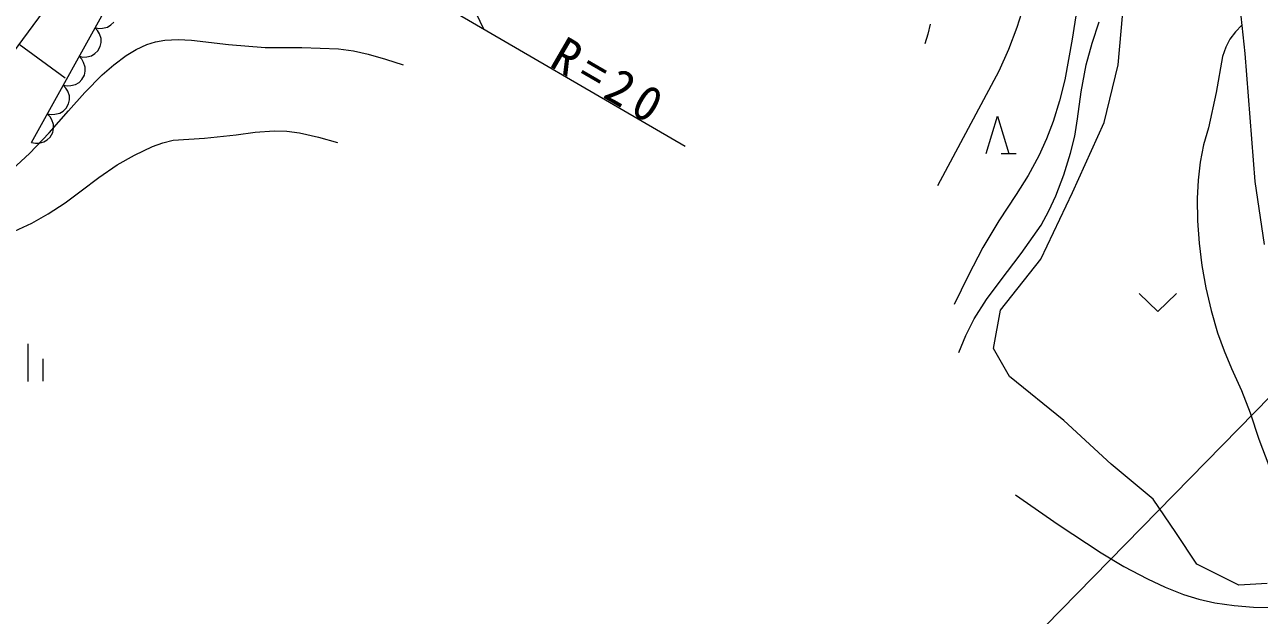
# Model space of a CAD drawing. Units: millimetres, scale not verified. Extents: x -625 to 700064, y -625 to 362743.
# Drawn here: x 169587 to 228861, y 245241 to 273604 of the extents above; entities that cross this region are included whole.
import ezdxf

# ---------------------------------------------------------------- set-up
doc = ezdxf.new("R2010")
doc.units = ezdxf.units.MM
doc.header["$LTSCALE"] = 1000
doc.linetypes.add('DASHED', pattern=[7.5, 6, -1.5])
doc.layers.add('S-SUV', color=7, linetype='Continuous', lineweight=13)
doc.styles.add('ＭＳ ゴシック', font='')
doc.styles.get('ＭＳ ゴシック').set_extended_font_data('MS Gothic')

msp = doc.modelspace()

# ---------------------------------------------------------------- linework, layer by layer
at = {"layer": 'S-SUV'}
for p, q in [((225745, 294410), (228168, 272212)), ((183140, 291048), (191619, 273409)), ((174429, 283412), (201302, 267764)), ((169911, 267948), (176775, 280357)), ((167322, 269944), (171336, 275400)), ((217554, 274518), (217214, 273472)), ((220177, 274862), (219878, 272904)), ((173090, 273320), (172962, 273463)), ((172962, 273463), (173149, 273427)), ((173180, 273167), (173090, 273320)), ((173149, 273427), (173329, 273436)), ((173329, 273436), (173555, 273486)), ((173555, 273486), (173722, 273592)), ((173722, 273592), (173863, 273725)), ((213063, 273624), (212940, 273151)), ((217214, 273472), (216812, 272418)), ((220831, 272720), (221176, 273746)), ((227714, 273267), (227452, 272912)), ((228019, 273579), (227714, 273267)), ((169329, 272672), (171536, 271049)), ((173258, 272948), (173180, 273167)), ((173218, 272560), (173256, 272751)), ((173256, 272751), (173258, 272948)), ((175443, 272651), (175869, 272786)), ((175869, 272786), (176319, 272864)), ((176319, 272864), (176949, 272894)), ((176949, 272894), (177592, 272864)), ((177592, 272864), (179367, 272653)), ((212940, 273151), (212801, 272679)), ((219878, 272904), (219519, 270950)), ((220545, 271679), (220831, 272720)), ((227452, 272912), (227251, 272516)), ((172327, 271942), (172199, 272084)), ((172199, 272084), (172386, 272048)), ((172566, 272057), (172792, 272107)), ((172792, 272107), (172959, 272213)), ((172959, 272213), (173100, 272347)), ((173100, 272347), (173218, 272560)), ((173861, 271676), (174455, 272118)), ((174455, 272118), (174936, 272411)), ((174936, 272411), (175443, 272651)), ((179367, 272653), (181139, 272504)), ((181139, 272504), (182888, 272505)), ((182888, 272505), (184650, 272446)), ((184650, 272446), (185370, 272349)), ((185370, 272349), (186080, 272193)), ((186080, 272193), (186914, 271948)), ((216812, 272418), (216351, 271379)), ((227099, 272080), (226785, 270345)), ((227251, 272516), (227099, 272080)), ((228168, 272212), (228654, 266077)), ((172418, 271788), (172327, 271942)), ((172386, 272048), (172566, 272057)), ((172495, 271570), (172418, 271788)), ((172494, 271372), (172495, 271570)), ((173314, 271195), (173861, 271676)), ((186914, 271948), (187752, 271668)), ((220311, 270385), (220545, 271679)), ((172196, 270834), (172338, 270968)), ((172338, 270968), (172456, 271182)), ((172456, 271182), (172494, 271372)), ((172473, 270343), (173314, 271195)), ((216351, 271379), (214877, 268626)), ((219519, 270950), (219273, 269942)), ((171564, 270563), (171436, 270706)), ((171436, 270706), (171623, 270670)), ((171655, 270409), (171564, 270563)), ((171623, 270670), (171804, 270678)), ((171732, 270191), (171655, 270409)), ((171683, 269459), (172473, 270343)), ((171804, 270678), (172030, 270729)), ((172030, 270729), (172196, 270834)), ((220137, 269090), (220311, 270385)), ((226785, 270345), (226417, 268656)), ((171575, 269589), (171693, 269803)), ((171693, 269803), (171731, 269993)), ((171731, 269993), (171732, 270191)), ((219273, 269942), (218967, 268949)), ((170802, 269184), (170673, 269327)), ((170673, 269327), (170861, 269291)), ((170769, 268413), (171683, 269459)), ((170892, 269030), (170802, 269184)), ((170861, 269291), (171041, 269299)), ((171041, 269299), (171267, 269350)), ((171267, 269350), (171433, 269456)), ((171433, 269456), (171575, 269589)), ((215744, 267413), (216293, 269209)), ((216293, 269209), (216842, 267413)), ((170969, 268812), (170892, 269030)), ((170930, 268424), (170968, 268615)), ((170968, 268615), (170969, 268812)), ((180653, 268441), (181560, 268512)), ((181560, 268512), (182169, 268490)), ((214877, 268626), (213404, 265860)), ((218967, 268949), (218652, 268117)), ((219997, 268254), (220137, 269090)), ((226417, 268656), (226188, 267839)), ((169818, 267418), (170769, 268413)), ((169911, 267948), (170098, 267912)), ((170098, 267912), (170278, 267921)), ((170278, 267921), (170504, 267971)), ((170504, 267971), (170671, 268077)), ((170671, 268077), (170812, 268210)), ((170812, 268210), (170930, 268424)), ((175727, 267752), (176214, 267933)), ((176214, 267933), (176723, 268057)), ((176723, 268057), (178227, 268153)), ((178227, 268153), (179740, 268309)), ((179740, 268309), (180653, 268441)), ((182169, 268490), (182777, 268407)), ((182777, 268407), (183687, 268202)), ((183687, 268202), (184605, 267942)), ((218652, 268117), (218278, 267301)), ((219800, 267439), (219997, 268254)), ((169004, 266669), (169818, 267418)), ((174031, 266881), (174857, 267339)), ((174857, 267339), (175727, 267752)), ((216468, 267413), (217188, 267413)), ((219472, 266400), (219800, 267439)), ((226188, 267839), (226019, 267009)), ((173147, 266273), (174031, 266881)), ((218278, 267301), (217756, 266359)), ((226019, 267009), (225921, 266137)), ((172304, 265620), (173147, 266273)), ((217756, 266359), (217180, 265445)), ((219087, 265379), (219472, 266400)), ((171528, 265043), (172304, 265620)), ((225921, 266137), (225883, 265256)), ((228654, 266077), (229099, 263043)), ((170717, 264515), (171528, 265043)), ((217180, 265445), (216358, 264189)), ((218763, 264660), (219087, 265379)), ((225883, 265256), (225894, 264184)), ((169923, 264076), (170717, 264515)), ((218392, 263978), (218763, 264660)), ((169100, 263689), (169923, 264076)), ((216358, 264189), (215588, 262903)), ((217428, 262618), (218392, 263978)), ((225894, 264184), (225966, 263116)), ((215588, 262903), (214879, 261549)), ((216417, 261295), (217428, 262618)), ((225966, 263116), (226100, 262034)), ((226100, 262034), (226295, 260960)), ((214879, 261549), (214205, 260165)), ((215767, 260400), (216417, 261295)), ((226295, 260960), (226548, 259879)), ((215168, 259472), (215767, 260400)), ((223086, 260689), (223986, 259838)), ((223986, 259838), (224886, 260689)), ((226548, 259879), (226861, 258805)), ((214771, 258679), (215168, 259472)), ((214431, 257867), (214771, 258679)), ((226861, 258805), (227167, 257940)), ((169739, 258273), (169739, 256473)), ((227167, 257940), (227532, 257086)), ((170459, 257558), (170459, 256478)), ((231011, 257413), (214811, 240873)), ((227532, 257086), (228004, 256037)), ((228004, 256037), (228419, 254967)), ((228419, 254967), (228834, 253702)), ((228834, 253702), (229312, 252441)), ((217159, 251028), (219202, 249608)), ((219202, 249608), (221275, 248241)), ((221275, 248241), (222363, 247589)), ((222363, 247589), (223486, 246986)), ((223486, 246986), (224342, 246587)), ((224342, 246587), (225220, 246245)), ((225220, 246245), (225964, 246015)), ((225964, 246015), (226731, 245843)), ((226731, 245843), (227649, 245711)), ((227649, 245711), (228588, 245638)), ((228588, 245638), (230845, 245584))]:
    msp.add_line(p, q, dxfattribs=at)
at = {"layer": 'S-SUV', "linetype": 'DASHED'}
for p, q in [((222080, 271679), (222416, 275466)), ((221407, 268903), (222080, 271679)), ((219892, 265538), (221407, 268903)), ((218378, 262340), (219892, 265538)), ((216443, 259900), (218378, 262340)), ((216106, 258049), (216443, 259900)), ((216863, 256703), (216106, 258049)), ((219471, 254600), (216863, 256703)), ((221743, 252496), (219471, 254600)), ((223762, 250814), (221743, 252496)), ((224856, 249215), (223762, 250814)), ((225866, 247701), (224856, 249215)), ((227885, 246691), (225866, 247701)), ((229231, 246775), (227885, 246691))]:
    msp.add_line(p, q, dxfattribs=at)

# ---------------------------------------------------------------- texts
at = {"layer": 'S-SUV', "insert": (194691, 271619), "char_height": 1686, "attachment_point": 7, "rotation": 329.9, "style": 'ＭＳ ゴシック'}
msp.add_mtext('\\T1.3;R=20', dxfattribs=at)

doc.saveas('drawing.dxf')
